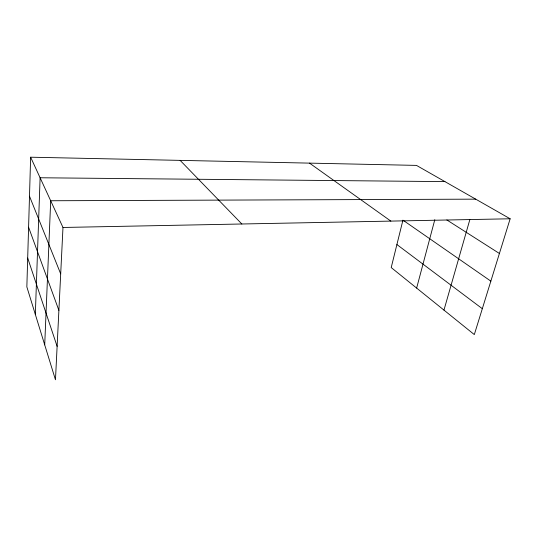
<?xml version="1.0" encoding="UTF-8"?>
<svg xmlns="http://www.w3.org/2000/svg" width="537" height="537" viewBox="0 0 537 537"><rect width="100%" height="100%" fill="white"/><g stroke="black" fill="none" stroke-linecap="round" stroke-linejoin="round"><path stroke-width="0.81" d="M30.636 157.2L26.85 286.886L55.472 379.8L62.983 227.466L30.636 157.2L416.477 165.396L510.15 218.781L474.312 334.585L391.211 267.567L402.938 220.143M35.335 314.42L40.107 177.767L444.931 181.613M44.712 344.868L50.693 200.757L475.701 199.153M416.638 288.074L434.809 219.693M443.958 310.104L469.828 219.673M62.983 227.466L510.15 218.781M446.865 219.962L499.41 253.477M403.623 220.62L490.852 281.14M309.507 163.12L390.849 221.103M396.903 244.543L482.327 308.701M180.123 160.375L241.858 223.996M29.495 196.213L60.694 273.863M28.589 227.218L58.895 310.379M27.689 258.029L57.123 346.365"/></g></svg>
